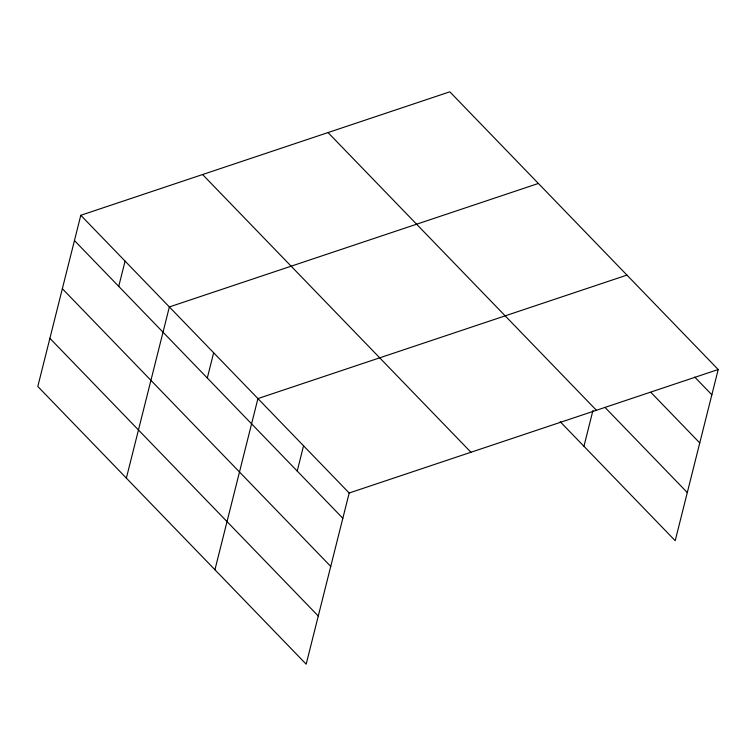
<?xml version="1.0" encoding="UTF-8"?>
<svg xmlns="http://www.w3.org/2000/svg" width="756" height="756" viewBox="0 0 756 756"><rect width="100%" height="100%" fill="white"/><g stroke="black" fill="none" stroke-linecap="round" stroke-linejoin="round"><path stroke-width="1.13" d="M80.797 215.29L37.8 386.477L306.18 664.184L349.178 493.007L718.2 369.523L449.82 91.816L80.797 215.29L349.178 493.007M118.739 286.382L125.08 261.113M126.365 478.123L169.363 306.936L538.385 183.462M207.305 378.019L213.646 352.759M214.931 569.759L257.928 398.582L626.951 275.099M297.212 471.054L303.553 445.794M583.953 446.286L592.95 410.451M718.2 369.523L675.202 540.71L560.168 421.678M694.745 377.083L711.859 394.793M650.878 392.355L699.763 442.94M605.008 407.408L687.298 492.553M328.038 132.565L596.427 410.272M202.58 174.541L470.96 452.258M74.457 240.559L342.837 518.266M62.361 288.707L330.741 566.424M49.896 338.319L318.276 616.036"/></g></svg>
